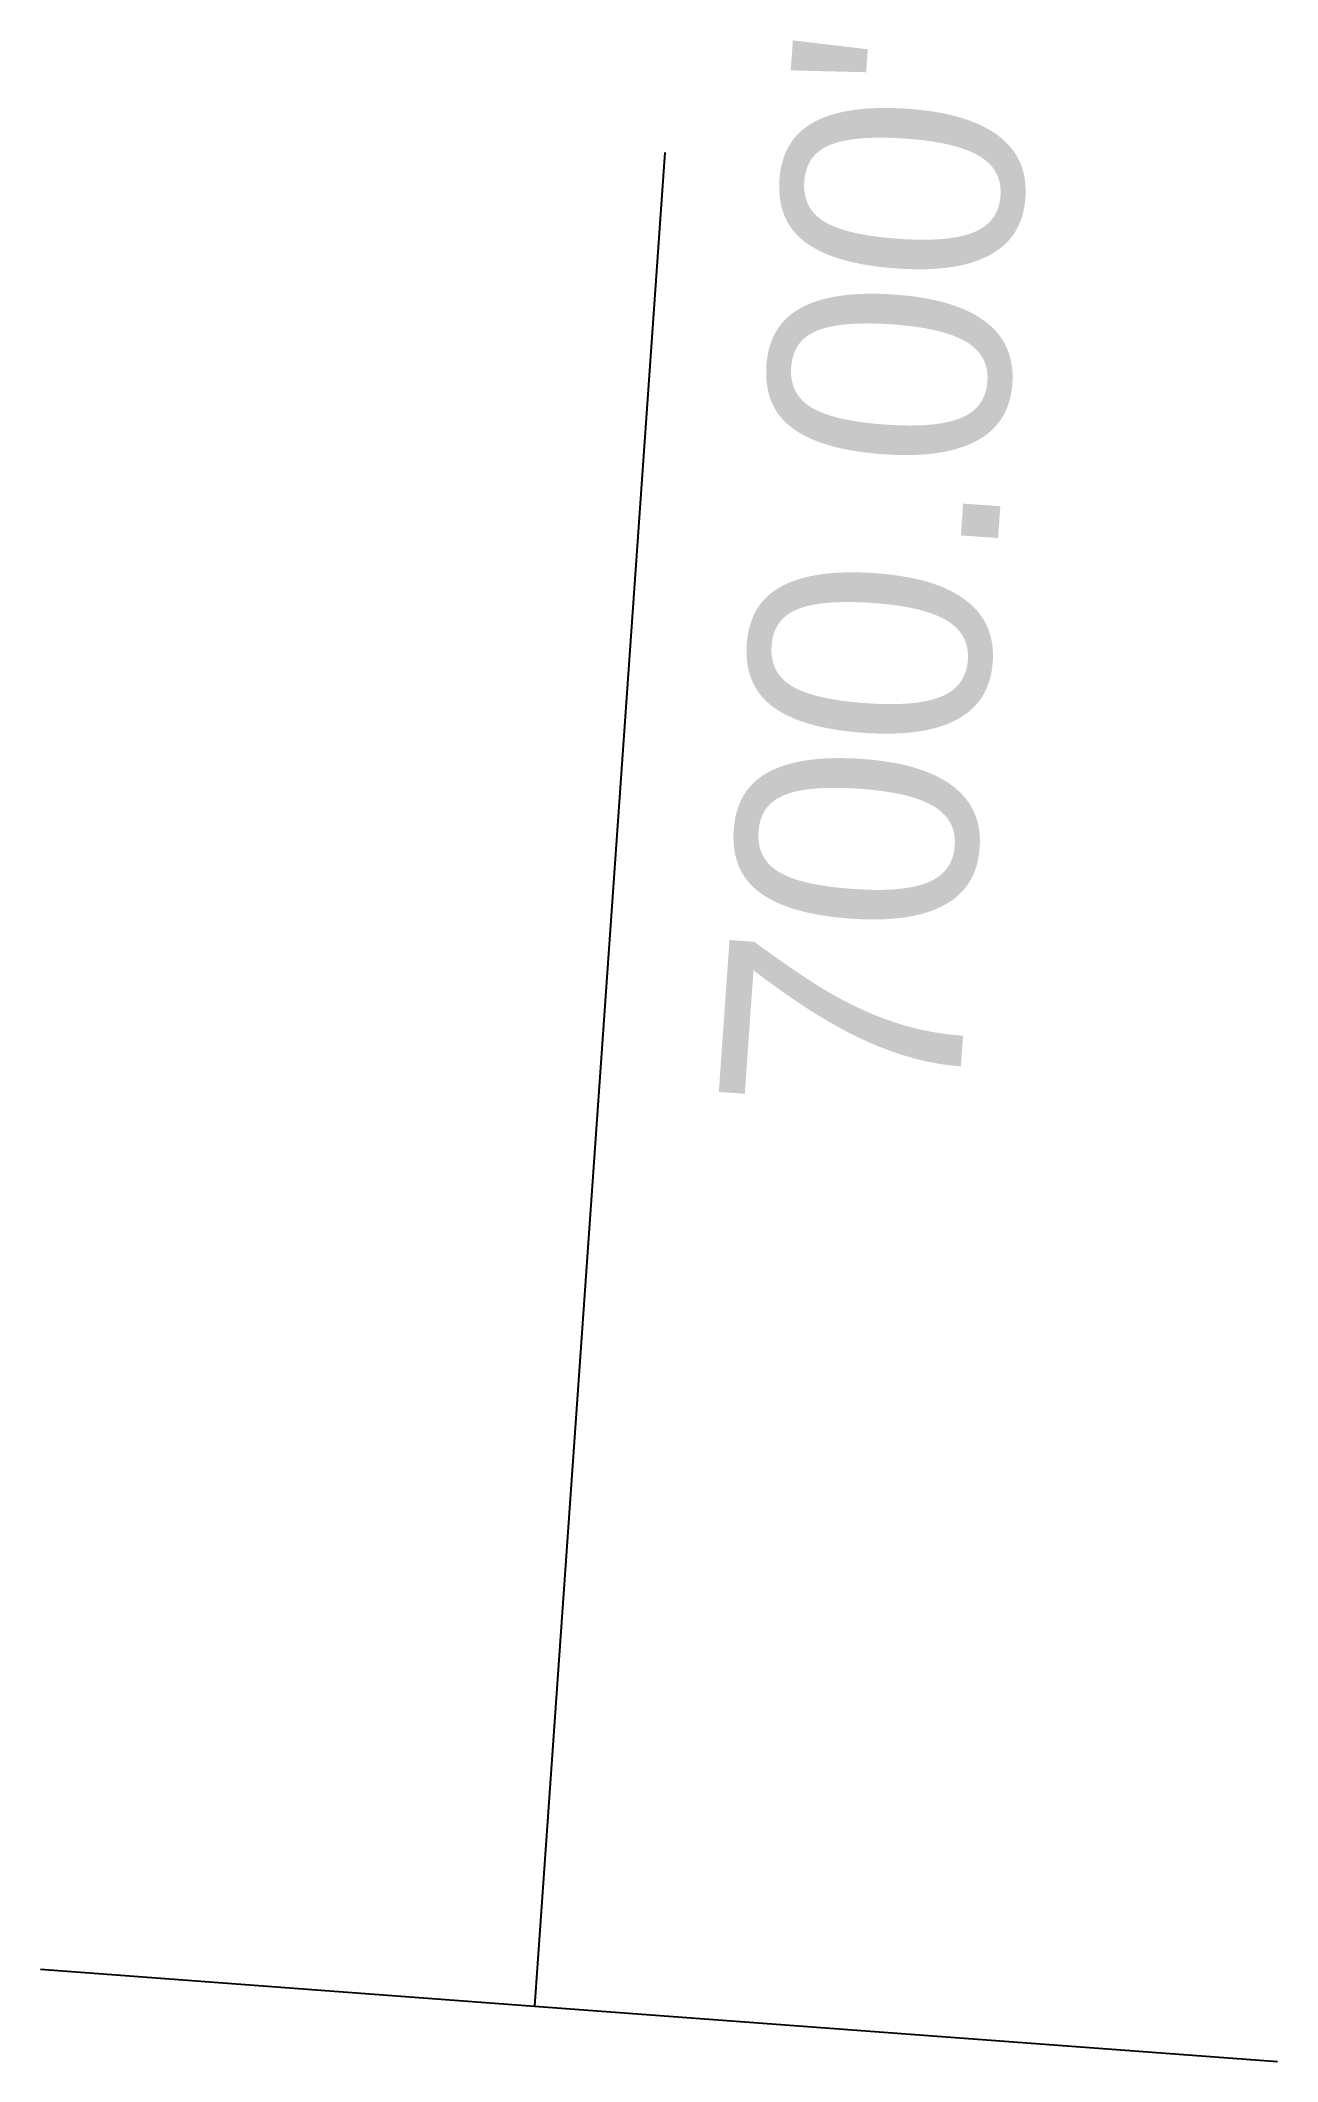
# Model space of a CAD drawing. Extents: x 16 to 138, y 110 to 309.
import ezdxf
from ezdxf.enums import TextEntityAlignment as Align

# ---------------------------------------------------------------- set-up
doc = ezdxf.new("R2010")
doc.units = 0
doc.header["$MEASUREMENT"] = 0
doc.layers.add('PLAT-LINE', color=7, linetype='CONTINUOUS')
doc.layers.add('PLAT-TEXT-DIST', color=2, linetype='CONTINUOUS')
doc.styles.add('PLAT', font='arial.ttf')

msp = doc.modelspace()

# ---------------------------------------------------------------- linework, layer by layer
at = {"layer": 'PLAT-LINE'}
for p, q in [((77.68, 298.01), (64.81, 115.17)), ((16.07, 118.81), (64.81, 115.17)), ((64.81, 115.17), (138.14, 109.7))]:
    msp.add_line(p, q, dxfattribs=at)

# ---------------------------------------------------------------- texts
at = {"layer": 'PLAT-TEXT-DIST', "style": 'PLAT'}
msp.add_text("700.00'", height=23.648, rotation=85.9722, dxfattribs=at).set_placement((86.66, 257.19), align=Align.TOP_CENTER)

doc.saveas('drawing.dxf')
